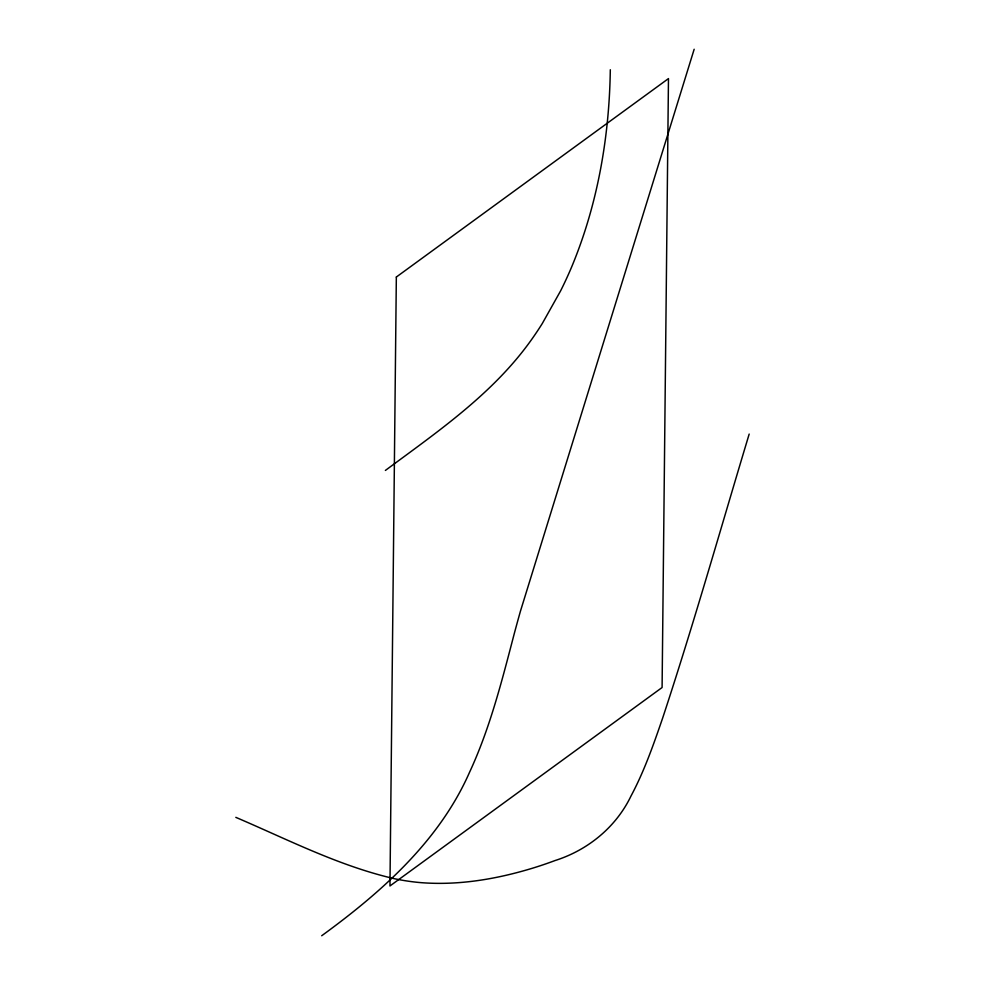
<?xml version="1.0" encoding="UTF-8"?>
<svg xmlns="http://www.w3.org/2000/svg" width="985" height="985" viewBox="0 0 985 985"><rect width="100%" height="100%" fill="white"/><g stroke="black" fill="none" stroke-linecap="round" stroke-linejoin="round"><path stroke-width="1.48" d="M610.306 69.738C609.346 137.174 597.55 204.991 571.472 267.378A201.075 100.298 -66 0 1 560.637 290.809L542.292 323.511A186.756 93.156 -66 0 1 528.157 344.282C489.988 395.884 436.33 432.637 385.381 470.436M749.179 434.065C720.589 528.846 693.649 624.17 662.609 718.188C653.511 744.685 644.215 771.28 630.991 796.04C616.007 827.215 587.774 850.19 555.011 860.558A849.008 555.909 53.9 0 1 533.439 867.92C497.363 878.965 459.416 885.552 421.617 882.695A306.877 200.94 53.9 0 1 394.739 878.78C339.123 866.049 287.989 839.614 235.821 817.353M694.166 49.25L520.449 611.156A893.9 445.885 -66 0 0 514.269 633.638C501.956 680.66 490.05 728.161 469.488 772.412C439.212 841.153 381.22 892.385 321.689 935.75M396.339 277.031L389.962 885.958L662.092 687.518L668.47 78.591L396.339 277.031"/></g></svg>
